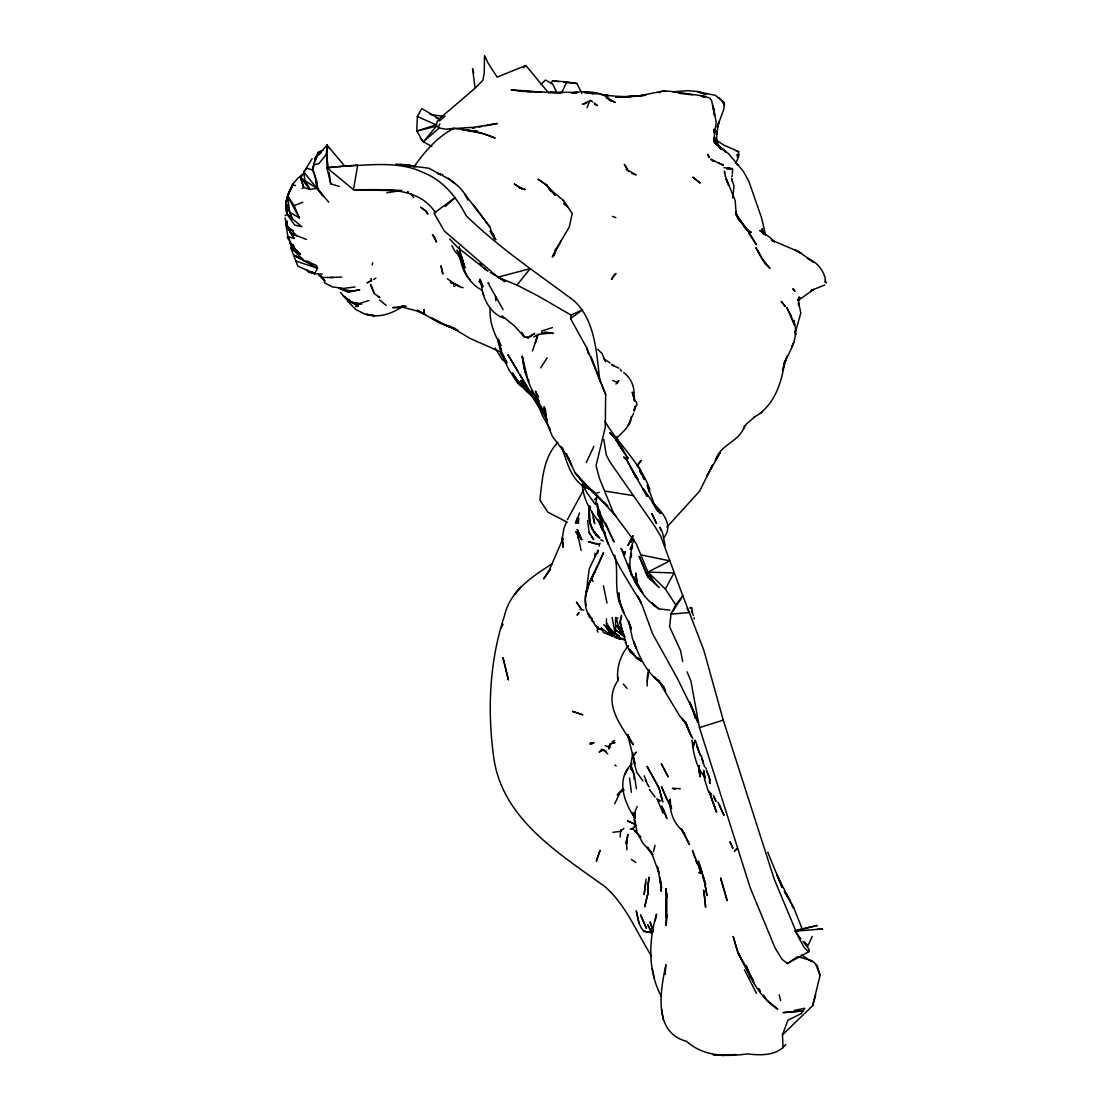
<?xml version="1.0" encoding="UTF-8"?>
<svg xmlns="http://www.w3.org/2000/svg" width="1111" height="1111" viewBox="0 0 1111 1111"><rect width="100%" height="100%" fill="white"/><g stroke="black" fill="none" stroke-linecap="round" stroke-linejoin="round"><path stroke-width="1.5" d="M285.777 201.466L287.055 214.242L292.318 218.798L289.679 212.257L287.555 195.953L293.457 183.815C288.068 193.008 283.319 203.438 287.055 214.242L301.831 226.755L294.707 225.089L287.055 214.242L287.069 204.799M287.082 201.646L287.096 198.494M598.274 515.74L598.274 512.671M339.286 186.384L330.745 183.884L326.953 167.733L327.065 145.11L314.746 158.79L318.51 152.013L323.287 150.027M576.873 523.017L576.901 518.42L576.317 523.073M591.038 356.687L605.662 394.599L605.273 427.332L596.065 465.606L599.246 477.869L613.647 513.365L636.172 543.557L647.949 572.096L654.393 582.567L659.101 587.511L647.921 577.012L639.283 556.472L647.921 577.012L654.393 582.567L645.241 572.346M647.255 681.099L648.88 669.836M586.927 592.08L587.705 583.928L587.802 588.497M737.579 158.012L737.593 154.221M724.414 173.108L724.483 171.177L725.414 176.218M548.709 93.157L525.892 65.466L497.117 77.131L487.882 62.716L484.521 55.55L484.257 72.979L482.827 80.367L475.522 87.852L439.22 118.849L421.805 108.559L417.361 116.488L416.722 131.14L423.402 141.777L431.873 146.541M287.138 221.047L286.874 226.102L293.998 238.393L287.957 236.601L287.207 237.393L295.04 249.267L300.512 253.891M634.02 779.047L634.27 774.77L630.798 765.354L632.812 752.675M630.479 557.944L631.381 549.181M630.604 555.917C627.757 569.568 633.673 583.011 642.894 592.871M578.428 523.406L578.789 518.101M665.225 974.43L665.892 964.681C660.614 990.179 652.518 1032.438 686.654 1041.382C703.555 1056.617 726.288 1056.797 747.467 1053.922C760.549 1055.436 776.895 1056.047 785.727 1044.465M588.761 516.087L589.552 506.449C587.552 516.671 589.802 527.531 596.51 535.599M623.007 631.742C619.507 627.048 619.841 620.618 621.48 615.244M713.831 132.515L714.095 129.154L713.804 131.931M328.3 167.442L326.328 154.29L327.065 145.11L344.66 165.997C370.394 165.303 398.571 160.817 422.638 172.261C442.914 180.051 456.482 197.008 466.134 215.645C497.145 246.045 533.363 270.626 568.207 296.401C595.385 314.357 596.357 352.215 599.871 381.226M620.132 837.027L620.771 829.723M617.994 680.904L618.327 677.391L617.327 681.404C602.801 704.013 621.216 726.177 633.312 744.717L627.784 735.26L634.825 763.604M626.521 843.902L627.812 834.528L626.521 843.902L626.298 840.86L626.951 849.915M587.719 588.872L588.386 584.067C584.622 595.51 582.622 609.606 591.982 619.021L589.58 617.341L588.094 613.216L591.982 619.021M649.282 492.27L649.643 488.84C640.242 462.94 618.91 444.622 604.898 421.416M738.482 153.193L738.662 151.651L723.719 145.069L715.651 139.597M631.173 556.889L631.562 553.625M632.159 548.723L632.562 545.459M646.074 879.148L644.13 894.563L645.699 882.509M589.788 506.394L589.108 511.532L589.733 507.019M570.526 318.579L571.082 315.08L582.511 309.872L570.526 318.579L586.65 347.701L605.662 394.599M667.239 914.603L666.128 925.519L665.836 888.661L666.933 896.299L665.836 888.661M798.267 300.65L798.698 298.012L798.573 305.469L798.601 302.761L800.823 312.996L795.795 330.828M631.312 416.542C630.756 426.138 622.091 432.332 616.049 438.845M320.718 275.486L324.718 280.791L324.384 282.749L332.522 286.916L344.188 288.554M353.77 188.037L357.686 165.095L326.953 167.733L353.479 189.689L400.807 190.578L369.713 190.231M597.635 553.431L598.19 550.153L589.261 568.79L587.316 583.4L587.705 588.372M585.58 596.135L586.15 593.205M732.718 197.772L734.01 186.079L731.732 178.968M655.226 920.783L656.587 914.145C648.505 941.017 647.852 970.917 661.198 996.234M815.655 995.234L812.669 1005.663L782.491 1034.841L783.074 1047.742M738.509 156.929L739.107 154.123M630.409 769.243L631.965 763.368M798.42 300.276L799.142 296.873L798.184 299.789M287.957 236.601L285.833 224.478L286.43 221.756M555.417 249.086L553.917 255.738L556.514 248.558L569.29 226.991L572.234 213.548L563.208 200.23L548.862 188.578L555.306 195.258M655.018 845.332L653.449 851.818M586.733 591.274L589.219 582.817L598.01 565.693M648.852 670.016L647.352 676.168L647.171 686.043M372.185 264.904L372.713 262.765M812.669 1005.663L820.071 975.402L817.265 965.667L812.169 960.751L798.545 956.877M321.135 152.832L315.816 156.957L312.524 169.983L315.343 177.232L317.607 187.981L322.884 195.855L303.817 172.011L312.135 158.692M634.27 411.251L635.089 406.265L634.77 408.779L635.575 407.82L633.756 410.015M630.798 765.354L630.992 764.701C615.841 780.241 624.354 802.739 634.881 818.154M315.816 156.957L312.788 168.664L315.343 177.232L316.843 188.342L328.759 202.174M782.575 370.338L784.269 363.839C781.477 384.281 773.089 407.029 753.952 417.222M552.014 563.874C532.252 576.512 509.991 591.066 504.533 615.633C489.298 661.378 487.215 710.693 493.839 758.216C502.672 819.238 559.152 853.567 605.009 886.703C626.423 905.507 636.7 932.56 651.504 956.113M744.537 425.638C740.579 441.595 719.9 444.108 715.359 460.593L720.067 452.788L706.693 476.411L712.554 465.12L699.666 491.09L666.947 527.086M782.561 370.519L787.282 355.881L783.922 363.686C789.99 350.84 799.212 337.286 794.184 322.468L794.476 324.523L794.018 320.343L794.087 324.745M621.549 616.994L620.285 621.271L621.313 628.937L622.952 631.909M588.622 508.241L589.33 505.922M535.363 342.757L538.002 334.467L550.153 333.064L541.418 332.592L553.292 333.397L544.807 332.022M599.037 546.154L600.037 543.098M313.621 166.719L312.524 169.983L306.997 168.233L303.817 172.011L304.803 179.76L309.941 189.453L316.843 188.342L300.22 177.538L303.72 187.426L309.941 189.453L300.734 177.899L303.247 173.747L297.762 178.274L292.193 184.87L287.555 195.953L299.262 217.909L289.679 212.257M315.788 160.178L318.51 152.013M532.461 351.007L538.002 334.467L533.78 337.036M702.985 875.426L702.583 876.593L703.527 878.857L702.985 875.426L705.652 884.703L698.5 861.011M597.607 628.868L597.065 630.451L598.121 632.145M731.816 176.871L732.371 175.274M782.491 1034.841L787.866 1020.287L801.323 1013.538L804.781 1008.288L794.184 1010.454M632.506 537.752L630.701 542.515L633.103 538.502M635.298 825.445L634.381 819.612L634.909 812.641L634.714 818.418L634.464 813.196L637.145 806.503M575.429 523.128L579.581 512.907M610.286 743.842L608.953 748.995L609.439 745.356L609.272 746.314L611.05 743.565L615.05 742.509L610.286 743.842L611.05 743.565M284.944 218.117L287.485 226.283L296.706 235.754L291.11 233.546L285.833 224.478L287.055 221.492M794.865 332.258L796.073 329.328L794.726 332.286M562.971 538.835L561.735 541.821L563.888 528.392L566.36 522.489M598.621 564.221L603.579 552.473L589.219 582.817L586.594 591.719L587.886 586.414L592.76 576.79M630.118 549.334L634.159 539.779M562.944 538.641L549.528 569.554L543.654 578.9L550.514 569.401M633.714 413.084L629.354 422.263M438.901 126.112L439.873 123.918M735.801 163.234L737.871 158.567M804.697 942.128L807.975 945.78L812.266 936.406M586.261 462.62L593.843 446.414M567.443 519.642L583.692 489.645M793.171 343.91L791.629 347.201L793.768 342.688M561.805 92.435L566.763 81.922L576.942 83.506L581.97 93.463M586.983 107.586L590.01 100.615L591.149 100.657M614.647 803.808L620.202 792.31L624.16 790.004M554.875 251.864L552.32 257.03L561.18 240.837M627.937 768.437L624.563 775.089M732.205 173.802L732.718 169.33L726.844 168.969M663.586 537.849C674.058 526.1 662.753 512.046 653.601 503.797L655.018 506.241L647.227 485.035L648.852 490.743M500.811 628.687L503.089 624.313M603.828 439.456L606.217 454.732L609.661 461.537L654.754 526.239L660.698 536.196L682.848 595.815L675.78 604.953L670.975 614.175L669.614 626.812L680.585 650.699L682.696 661.517M632.992 535.933L627.979 545.39L632.937 535.752M665.392 589.052L674.002 572.929L647.949 572.096L665.392 589.052L675.78 604.953M586.164 605.481C583.4 593.455 588.594 582.178 594.954 572.318M615.938 384.031L618.716 380.601L617.105 383.198M306.789 269.848L308.83 272.348L314.524 273.695L317.552 268.251L316.593 265.571L306.192 260.807M743.509 428.846L746.189 424.208L754.397 417.139M826.084 282.777L825.042 279.791M540.668 367.838L547.168 357.867M531.475 335.425L527.711 338.022L534.766 333.411L528.142 337.369L524.6 337.272L514.421 325.842L502.047 315.857M635.617 825.626L633.464 827.834L635.617 825.626L635.409 822.751M550.723 83.575L552.528 80.867L566.763 81.922M634.228 754.98L636.145 752.133L633.187 755.744L634.034 762.479L636.825 772.464L642.95 780.894M637.311 466.023L641.116 460.385L637.353 465.176M557.861 442.247C542.96 458.176 542.376 479.646 539.863 499.964L547.876 512.199L567.346 522.267M690.278 608.134L690.834 607.328M413.681 167.303C424.333 152.013 436.998 137.056 453.788 128.376C467.773 129.806 482.146 132.306 495.131 138.042L482.118 133.306L463.981 129.876L477.411 131.306L462.37 129.904M798.559 300.095L800.267 297.79L798.434 300.095M628.479 645.672C620.563 654.865 616.716 667.044 617.688 679.113M326.328 154.29L318.899 163.623L315.024 164.484M618.716 380.601L617.216 382.476L612.647 380.379M496.936 276.25L505.297 281.708L497.853 277.181L516.99 285.083L530.183 268.654L497.853 277.181L444.386 231.032L433.998 213.145L455.204 197.619L445.261 206.493M633.645 410.209L637.006 404.446L636.284 402.029L633.798 399.488L635.298 401.238L632.228 392.1L633.825 397.807C635.103 388.003 631.673 378.532 623.702 372.574M622.868 788.741L617.23 795.018L620.202 792.31M798.628 300.137L813.724 289.457L811.016 290.499L824.848 284.971M540.988 84.394L545.404 80.048L552.584 83.908L556.889 92.56M523.517 67.785L525.892 65.466M623.896 828.459L621.979 829.917M588.983 101.573L590.219 100.434M453.788 128.376L445.497 129.195L439.248 127.932L423.402 141.777L436.484 126.085L436.831 122.182L439.22 118.849L436.095 117.78M594.371 499.686L596.843 497.534L595.44 504.561L586.997 492.798L582.608 484.41M439.276 121.085L445.094 116.058M285.083 215.77L287.055 214.242M302.095 188.564L303.72 187.426L300.734 177.899M760.118 413.625L761.993 412.334M687.084 671.877L690.848 680.765L699.472 727.663L750.231 887.828L775.006 947.78L782.075 959.335L787.352 963.515L797.434 956.765M373.74 279.43L375.921 278.028M592.344 743.565L594.024 742.551L589.788 743.981L592.344 743.565L590.524 742.579M588.469 101.337L582.525 104.309L586.594 103.24M400.613 306.872L401.751 306.303M787.352 963.515L809.308 951.419L808.961 949.072L802.934 941.406M612.23 741.69L614.577 740.412M647.949 572.096L669.808 560.861L640.63 554.792M738.135 155.832L737.426 156.123L737.01 154.665M292.318 218.798L285.763 202.577L290.29 189.328L287.555 195.953L294.179 205.604L302.748 202.202M659.379 92.56L660.864 92.046L658.392 92.657M599.218 492.27L594.732 493.701L575.387 473.217L565.513 453.663L552.403 436.429L547.931 425.527L544.154 406.695L545.904 411.542M541.529 331.05L552.389 327.62M699.472 727.663L723.247 720.109L703.791 650.102L682.848 595.815L670.975 614.175L689.542 612.467L687.056 608.259M355.603 306.705L358.422 306.108L346.799 299.012L351.382 302.359L358.45 303.775L368.81 300.553M398.877 307.928L404.46 306.233L398.474 307.803L392.669 307.594L406.251 306.122M616.591 618.494L618.16 618.119M795.282 930.407L817.279 925.463L794.893 931.199L822.543 928.935L817.446 929.31M352.062 291.221L348.201 292.04L339.244 288.568L352.062 291.221L359.756 289.749L348.201 292.04L341.327 288.318M615.827 217.631L612.508 216.395M478.494 127.196L481.66 126.571M484.813 125.946L497.436 123.46L473.703 127.279L449.774 128.848M612.897 832.32L621.368 831.236M472.314 128.223L475.411 127.709M343.299 166.219L344.66 165.997L326.953 167.733M386.753 192.8L401.807 190.453M579.539 92.005L571.679 93.102L577.401 92.352L558.583 92.296M344.841 288.207L355.062 286.971M672.988 91.852L687.653 90.685L698.097 91.56L706.068 94.435L697.93 91.88M722.914 1055.45L726.025 1055.242L713.262 1054.742L722.914 1055.45L735.871 1054.506M795.295 930.921L798.712 930.671M809.308 951.419L808.128 951.502L804.017 947.239L798.42 937.156L774.103 878.815L723.247 720.109M329.898 277.486L341.702 277.097M582.317 91.755C592.788 91.741 604.44 92.824 611.772 101.268L606.259 97.587L615.3 102.406L609.009 99.823M550.334 92.477L560.416 92.727M548.473 92.435L555.569 92.421M322.648 277.444L333.161 277.486M353.479 189.689C381.559 190.217 417.708 185.231 435.595 212.895M690.167 607.786L691.834 607.828L692.514 613.161M630.354 97.171L615.633 97.046L622.257 97.226M408.195 165.108L406.584 165.053L416.292 166.581L408.195 165.108L410.681 165.539M531.308 91.713L526.267 91.519L562.013 92.782M534.655 91.852L541.363 92.13L511.129 89.741L515.948 90.644M288.971 237.948L290.804 245.087L300.456 254.461L290.568 247.378L297.817 266.084L314.524 273.695L322.246 274.042M528.142 337.369L524.6 337.272L521.392 332.411L523.573 336.105L522.309 333.064M723.955 167.747L725.691 167.83M593.093 93.63L597.76 93.866M680.307 788.699L672.391 788.296L675.03 789.407M358.45 303.775L361.867 304.025M573.47 92.519L576.526 92.741M678.613 93.255L692.667 94.879M396.044 164.039L428.929 168.233L441.192 174.996L437.22 173.205L442.692 174.621M400.057 164.359L407.959 164.997M546.64 332.8L553.292 333.397M517.559 90.949L524.281 91.602M563.735 82.2L576.942 83.506M726.913 167.747L729.913 168.067M643.741 931.254L652.046 932.698L643.741 931.254L641.2 927.852L638.936 922.908L636.311 911.02L638.936 922.908M639.492 586.997L633.52 576.706C638.45 589.747 647.088 601.232 658.837 608.856L669.933 610.161M552.528 80.867L558.93 81.631M617.424 636.909L620.132 639.075L612.536 635.895L606.634 628.257L606.606 623.382L609.814 631.978L615.355 637.27L624.229 639.742M430.221 114.475L441.831 116.113M736.329 151.304L738.662 151.651M604.856 491.076L633.187 495.589M599.301 94.116L608.522 95.629L603.245 94.824C617.341 96.921 631.687 97.185 645.797 95.199L627.437 96.629L638.714 95.963L663.711 90.894L666.017 91.394L662.614 91.227L669.641 91.241L704.596 96.143L709.818 98.254L711.623 100.448L714.526 115.488L713.095 105.489M360.27 303.747L350.757 302.067L348.298 299.678M698.125 91.852L715.276 95.31L723.594 101.823L724.414 103.504L723.733 109.447L717.248 127.043L718.845 122.154L716.609 134.625L716.539 131.001L716.873 143.166L716.012 139.819M579.97 609.397L583.872 610.133M292.193 184.87L295.443 185.495M612.105 365.102L618.869 368.144M625.174 640.061C617.508 637.047 610.828 630.465 606.606 623.382L615.355 637.27L620.132 639.075M597.149 544.348L588.511 541.793L599.176 544.196M729.344 167.983L730.816 168.428M458.899 286.457L463.12 287.735M407.543 191.62L408.404 191.884M454.996 328.689L439.984 323.218L417.25 310.219L425.749 314.732L416.431 310.844L400.696 306.636L402.904 306.303C392.252 313.538 378.879 318.482 366.075 314.274L374.615 315.691L365.033 314.163L355.659 309.441L347.312 300.845M626.618 168.372L627.423 168.636M455.135 328.703L450.705 327.259L457.885 330.564M295.526 260.946L317.552 268.251L294.304 255.377L303.22 259.46M457.982 285.541L450.344 282.333L459.996 286.541M748.8 231.463L751.355 232.38L746.939 229.644L748.425 230.644L743.898 226.2L746.328 228.741M631.826 173.385L636.117 174.955L626.173 169.164L628.784 171.469M445.733 325.148L450.399 326.87M701.513 873.413L698.888 872.427L702.083 873.704M445.705 325.259L457.871 330.286M291.11 233.546L306.428 239.434M605.217 745.648L610.05 747.522M604.106 750.536L606.273 751.425L601.232 749.342L604.106 750.536L602.912 749.314L607.773 753.911M489.048 283.249L487.951 282.805L503.116 309.622M500.992 352.104L470.009 338.411L448.566 325.579L457.704 330.314M594.01 622.035L591.496 619.827L597.385 628.062L601.412 629.756M600.648 539.863L603.301 541.001M504.797 318.426C489.215 313.649 481.966 296.929 481.049 281.75L482.841 286.569M588.788 488.923C571.707 482.452 567.346 463.037 561.944 447.594M417.361 116.488L436.026 124.779L416.722 131.14L436.484 126.085L439.248 127.932M442.678 175.677C452.955 180.857 463.745 188.87 467.8 200.119M619.619 635.603L615.091 633.492L612.119 617.48M442.928 323.912L444.358 324.606L431.262 317.885L449.788 327.217M717.887 162.539L723.455 165.275L710.665 159.206L714.595 161.414L712.845 160.651L713.512 161.248M610.106 362.936L604.134 359.034M516.99 285.083L538.224 296.054L571.082 315.08M358.422 306.108L350.757 302.067L348.951 299.428M293.443 230.699L288.693 228.116L287.485 226.283M294.304 255.377L304.372 260.904L290.568 247.378M490.312 272.598L495.617 275.528M797.892 251.197L813.349 261.96L807.641 258.46C817.002 262.057 823.737 270.154 825.57 279.972M798.684 251.641L771.284 240.032L774.548 241.809L772.159 239.879L773.7 241.393L769.909 237.365L759.785 230.477L763.854 233.588L762.646 231.394L764.076 234.407M453.496 285.708L454.83 286.485M658.545 799.92L660.351 800.989M611.592 364.352L614.077 365.838M595.954 626.007L598.662 627.632M637.881 657.768L641.589 661.406L636.561 658.309L629.215 649.282L634.173 654.129M824.681 281.68L826.181 282.625M482.41 290.443C470.05 284.208 461.898 271.028 462.315 257.127M594.566 103.865L597.315 105.601L594.079 102.99M607.578 632.742L612.536 635.895M447.4 278.833L457.44 285.638M631.367 859.442L635.895 862.511M801.642 954.891L811.558 961.654M524.336 387.864L517.643 383.295L509.199 370.102M597.385 628.062L599.426 629.465M424.735 210.132L420.5 207.174L426.305 211.354L427.832 214.215L425.832 210.979M525.072 388.794L520.101 384.878L525.628 388.725M625.118 636.77L615.508 629.868L615.633 617.494M378.073 296.401L379.781 297.637L374.282 293.512L370.546 284.499L374.282 293.512M601.273 628.132L611.98 636.006L603.537 632.534L601.273 628.132L602.995 629.895M589.802 488.84L585.15 485.354L607.648 505.991M591.219 100.837L592.566 101.865M624.507 636.867L615.508 629.868L615.091 633.492L619.771 639.144M520.101 384.878L525.35 389.017M506.241 362.728L502.186 359.492L495.131 348.104M603.759 624.674L613.383 633.673M532.308 396.377C524.211 390.003 517.587 381.726 512.296 372.907L519.365 383.087L527.211 391.489L514.504 377.073L523.42 387.475M487.993 271.278L457.718 247.489L449.747 238.99M633.784 829.57L640.741 837.055M594.441 492.728L584.511 484.59L575.331 472.939L581.525 480.702L594.441 492.728L615.952 516.115M500.311 353.27L502.561 355.131M635.061 831.583L640.575 836.93M379.601 299.942L386.059 305.331M641.589 661.406L630.229 651.935L625.187 642.311M448.33 178.177L454.843 183.621M597.69 349.271L602.079 353.617L605.481 361.7M312.052 271.598L314.524 273.695M658.379 511.504L660.642 513.435L643.186 488.562L647.185 496.52L633.103 471.717L635.673 477.619M713.262 106.6L716.192 122.363L713.72 139.805L713.859 137.736L715.817 143.847L714.317 142.041L717.178 144.902L713.595 140.514M658.837 608.856L651.921 602.926L654.337 605.842M731.593 168.372L732.552 169.219M470.147 279.625C461.62 272.209 461.357 259.918 457.065 250.1L459.315 254.405M614.911 764.91L616.174 766.034M348.049 299.317L351.382 302.359M532.711 396.141L530.364 393.933L522.906 381.17L529.03 392.252L539.793 408.098L519.99 374.713M607.745 506.019L591.566 489.895M682.626 830.514L681.46 829.403L683.779 833.472L681.571 828.987M623.368 633.964L616.119 625.437L624.201 634.909M318.649 274.959L324.718 280.791M630.534 765.576L634.27 774.77L636.409 788.754M626.798 460.079L623.618 456.968L626.548 459.843M343.146 295.804L346.785 299.359L345.077 296.595M685.945 723.053L679.571 715.803L658.156 680.251L662.059 684.751L654.379 677.113L659.67 681.89C646.366 672.474 639.311 656.615 633.798 641.741L636.284 648.463L632.451 638.533L628.701 621.396L631.451 629.048C626.993 617.105 618.285 606.259 618.896 592.885L619.73 603.204L623.799 612.828L619.466 600.593L619.73 603.204C614.064 587.747 618.827 570.873 614.675 555.139M726.122 152.388L720.081 147.194L728.663 153.762L737.954 164.789L736.065 162.637M483.771 267.557L485.854 269.695M726.247 152.471L716.401 143.125L713.47 138.389M681.71 829.889C673.002 822.307 669.239 810.363 670.266 799.031L670.461 803.781M622.368 631.465L618.271 626.201L619.799 630.701L624.243 635.311M479.91 263.46L481.799 265.487M340.438 292.512L346.785 299.359M686.098 723.094L681.862 718.386L687.459 726.108L685.251 722.483L690.181 734.315M420.125 138.097L422.527 140.778M736.01 162.567L743.467 171.538L748.939 181.496L761.618 218.048L765.687 235.435M555.194 195.119L546.793 184.912L538.085 179.177L547.14 185.801L546.39 184.995L551.014 191.134M605.217 532.877L602.12 529.336L598.371 520.24L602.12 529.336L605.037 533.433M576.942 532.419L581.733 539.585L577.276 529.558L581.733 539.585L575.831 531.808L577.97 535.183L581.095 550.459M434.026 236.476L432.401 234.574L436.526 242.101L434.845 237.435M289.54 242.795L295.04 249.267L293.29 244.42M623.299 684.043L627.021 688.403M460.773 258.085L454.593 250.753L451.844 245.6M494.451 237.351L493.006 233.824L494.478 238.657L489.701 226.741L464.912 194.258M792.24 906.493L794.171 908.812L802.573 930.018M635.089 582.136L639.117 586.997M597.899 520.351L602.704 526.572M795.893 932.476L800.92 938.851M748.606 232.796L756.397 244.795L749.508 233.157L737.496 216.951L746.661 230.074M749.508 233.157L736.315 214.395L738.634 219.7L735.871 212.243L736.176 213.312L735.149 200.577L725.302 176.093M563.208 200.23L567.804 207.285M489.701 226.741L473.161 204.452M649.393 789.407L655.087 797.087M737.496 216.951L745.662 228.033M593.607 539.64L589.136 532.516L587.65 520.504M410.737 193.536L413.584 197.466M714.095 141.708L715.109 143.111M629.576 465.676L637.978 479.508L630.881 467.675M639.825 587.844L641.575 590.288M763.215 994.859L767.048 1000.219L777.756 1009.121C757.091 996.345 748.717 972.778 737.954 952.308L749.342 974.111M704.485 776.825C695.944 766.423 693.375 753.05 692 740.065M482.924 286.485L479.16 281.152L482.257 285.596M598.718 521.517C589.955 510.713 583.108 498.297 582.22 484.257M580.511 607.911L576.47 602.162L581.539 609.453M647.56 784.477L649.213 786.852M635.242 830.57L637.131 833.264M545.904 414.014L542.501 408.904L546.32 414.861M539.293 401.363C529.391 388.406 523.975 372.491 522.281 356.353L527.183 377.004M758.813 989.068L760.535 991.609L758.702 988.679M534.71 397.877L540.279 409.098L507.908 354.687L518.254 371.935M601.593 528.35L605.342 533.891M620.313 369.394L621.507 371.171M616.48 440.234L623.049 450.163L613.272 435.859L615.536 438.817L609.814 432.721L616.994 440.525L628.257 458.593L620.702 447.941M589.136 532.516L593.58 539.196M596.301 535.238L592.482 529.461L589.594 521.226L590.538 525.309L594.288 532.363M627.201 168.775L624.354 164.386L626.257 167.636M790.254 900.743L784.297 891.258L794.171 908.812L776.728 874.579L782.283 887.55L767.757 852.304M699.263 866.163L695.542 860.108L697.986 864.219L692.5 850.47L694.806 857.873M749.522 974.083L738.621 954.321L733.163 936.448L737.287 951.155M629.159 463.856L625.201 457.496L631.645 468.564M550.459 429.707L542.21 415.222L539.224 407.154L540.279 409.098M658.365 799.462L659.49 801.309M665.781 691.348L663.378 685.64M640.88 470.745L637.311 464.773M542.501 408.904L544.932 412.945M546.168 418L534.683 397.766M327.065 145.11L328.787 148.013M547.334 420.083L533.322 396.474L531.377 390.78L533.947 396.321M544.334 412.014L539.168 403.237L535.433 391.044L538.599 397.03M751.064 977.041L753.633 981.444L737.982 952.627M285.833 224.478L293.998 238.393M623.66 552.82L621.063 548.334L631.77 575.595L628.118 564.194L631.77 575.595M509.06 369.991L501.658 354.59L497.589 339.619M602.995 526.128L598.426 514.712L596.968 504.769M697.25 863.789L700.485 869.482M616.272 440.123L619.966 446.636M760.66 256.169L765.34 263.946L770.062 268.445L762.035 258.641L755.897 247.614L760.66 256.169L757.938 251.183M638.908 836.041L642.783 843.041L650.657 852.04L647.546 847.151L652.629 855.887L659.142 873.315L657.323 866.358L661.559 887.897L660.003 877.246L661.295 891.341L660.378 881.176M642.963 476.827L644.491 479.605L639.742 470.981L641.436 474.078M681.126 828.764L689.375 844.527L683.793 832.25M714.429 140.916L717.15 144.388L714.012 139.042M670.586 805.906L667.683 800.531L671.252 807.989M704.61 766.882L701.735 758.008L703.305 762.424M539.224 407.154L541.585 411.639M690.834 734.677L692.792 738.44M703.11 772.909L704.985 778.172L703.638 770.451L704.985 778.172M527.711 378.518L529.183 381.379M714.845 808.53L716.706 812.155L708.874 791.504L711.137 794.087L708.276 790.963L704.624 779.658L703.86 773.589M744.384 969.75L756.438 993.276M604.995 534.072C612.744 559 628.118 580.72 641.255 603.065L637.714 596.024L641.783 604.259L652.643 633.867L677.293 678.252L693.07 710.401L697.333 721.358M705.638 767.715L706.249 768.937M754.48 984.443L746.217 965.709L750.244 977.569M651.81 932.865L647.713 924.671L651.407 932.143M564.096 452.524L564.805 453.955L562.347 447.622M627.646 461.732L628.937 464.37M561.166 446.511L564.805 453.955M691.75 737.273L686.098 723.844L690.181 733.427M465.259 267.89L461.565 259.155L459.204 246.489M618.271 626.201L619.577 628.937M644.269 775.909L647.56 784.616M640.616 915.131L646.421 928.282L640.616 915.131L641.672 917.394M701.652 756.397L701.263 755.549L701.694 757.591M503.214 356.228L506.977 362.922L501.117 350.923L498.381 340.16M481.299 282.083L479.924 279.125L482.854 286.735M464.106 264.807L461.565 259.155L459.607 248.739M291.263 243.601L294.04 249.864M566.485 453.649L571.721 465.467L568.707 457.996M497.936 338.813L500.908 345.604C494.076 334.3 489.229 321.551 490.118 308.122M482.452 292.429L483.743 295.373M627.784 735.26L630.826 742.217L627.826 734.538M694.708 713.762L690.875 704.818L693.653 711.901M713.776 796.351L715.956 801.42L713.331 795.295M697.625 747.606L695.68 741.134M602.606 523.656L599.301 515.587L598.107 507.685M656.851 798.545L663.1 813.21M605.578 523.114L613.98 541.946L598.079 509.463M294.179 205.604L299.262 217.909M634.77 818.002L632.548 812.585L634.923 818.349M710.415 780.38L706.443 770.312L709.04 776.603L710.096 783.602L709.304 781.436M719.456 805.322L723.997 815.349L717.956 802.114M815.807 964.542L820.071 975.402M671.516 807.947L668.614 800.378L671.544 808.572M728.594 185.537L726.15 179.093L727.649 183.259M691.597 610.883L693.32 615.508M700.055 754.522L696.68 745.384L700.374 755.647M695.361 715.262L698.139 722.858M616.48 436.623L618.813 443.067M624.34 637.631L626.271 642.991M698.833 867.594L700.541 872.316M690.237 703.332L695.625 718.275L694.153 713.498M710.707 795.726L714.637 806.975L713.29 802.725M599.801 515.351L602.62 523.406M716.72 140.528L717.789 143.625L715.817 137.542M645.435 779.436L646.199 781.713M689.848 702.11L691.722 708.054M608.259 544.446L604.328 534.252L599.148 510.116M699.736 865.011L702.513 873.94M709.818 792.726L712.262 800.725M463.773 264.001L462.287 259.071L464.023 265.14M763.201 232.268L762.132 228.672L762.938 233.99M620.188 622.618L622.493 630.368M586.65 347.701L588.552 354.256M616.008 617.549L619.799 630.701M473.73 72.868L472.564 68.604L474.966 87.297M779.158 994.873L780.658 1000.539M593.205 517.962L594.704 523.628L592.177 512.018M660.726 530.183L659.948 527.197L662.559 532.738L665.156 545.945M499.089 342.924L501.38 351.923L498.742 339.688M597.232 503.297L598.454 508.255M592.01 577.776L592.857 581.456M631.076 766.118L632.173 770.909M637.006 831.181L634.381 819.612L635.242 824.751M599.162 510.018L601.94 522.559L599.135 509.852M633.187 755.744L634.936 763.646M603.426 585.719L607.023 603.065M290.179 242.017L290.804 245.087M652.324 968.584L654.198 978.027M698.638 765.91L699.93 776.603L699.097 765.979M522.281 356.353L525.184 372.602M731.58 178.593L732.01 180.968M666.6 893.869L667.239 897.744M661.573 1009.038L663.309 1019.717M634.464 813.196L634.95 816.46M329.023 172.386L330.745 183.884M702.43 759.382L702.971 763.104M629.506 778.061L631.409 792.296M316.718 180.815L317.607 187.981M699.93 776.603L698.93 765.923L699.194 768.993M495.464 296.054L495.853 300.859M670.294 802.406L670.655 808.516M589.774 520.865L589.274 511.366L589.649 521.545M732.732 196.397L732.774 197.605M606.439 618.855L606.634 628.257M594.927 553.32L594.982 556.555M577.97 535.183L578.026 538.335M694.139 617.702L694.153 618.98M666.544 898.952L666.531 917.589L666.544 898.952M624.313 554.611L624.271 555.556L625.174 551.598L624.313 554.611M649.032 877.454L647.769 888.592L648.282 894.299L647.796 886.814L649.032 877.454M423.888 309.511L424.18 312.983L423.888 309.511M647.296 895.716L644.741 906.854L647.56 895.035L647.296 895.716M693.542 745.12L693.111 746.814L695.125 740.051L693.542 745.12M600.009 850.401L596.44 860.928L600.009 850.401M577.47 614.411L577.137 615.119L579.067 612.453L577.47 614.411M630.534 421.222L628.284 425.277L630.534 421.222M602.037 750.217L599.093 752.119L601.968 750.356M613.786 275.375L611.411 279.486L615.994 273.403L613.786 275.375M735.163 850.221L734.288 851.373L737.329 848.471L735.163 850.221M517.532 590.885L514.81 593.968L521.309 586.691L517.532 590.885M371.338 280.597L367.061 282.888L371.38 280.583L371.31 278.708L371.38 280.583M632.117 828.625L630.395 828.862L633.131 828.556L632.117 828.625M786.949 1012.274L782.991 1012.649L802.934 1010.927L786.949 1012.274M586.83 92.532L584.497 92.505L593.191 93.685L586.83 92.532M703.444 96.671L701.208 96.268L705.124 97.074L703.444 96.671M524.975 189.537L518.74 187.412L524.975 189.537M582.636 714.748L572.651 711.429L582.636 714.748M633.909 823.82L627.798 820.946L633.909 823.82M521.726 188.634L514.393 184.093L521.726 188.634M599.634 537.821L597.76 536.905L594.149 531.35L599.634 537.821M799.948 252.558L795.365 250.211L801.17 253.239L799.948 252.558M719.886 98.601L719.053 98.018L720.72 99.796L719.886 98.601M693.903 178.024L692.722 177.149L700.138 183.037L693.903 178.024M717.373 144.847L716.081 143.888L721.386 149.471L717.373 144.847M565.999 205.188L563.763 203.452L567.513 206.896L565.999 205.188M723.511 102.615L722.136 101.49L724.511 105.212L723.511 102.615M740.801 221.908L735.774 214.076L740.801 221.908M709.096 157.498L707.971 154.443L709.096 157.498M781.366 301.498L785.352 306.511L781.366 301.498M794.407 290.638L792.851 288.763L794.99 291.429L794.407 290.638M657.934 511.282L652.351 502.214L657.934 511.282M493.964 236.921L490.118 231.157L495.881 239.823L493.964 236.921M523.573 385.142L520.753 380.573L525.114 388.017L523.573 385.142M668.169 776.728L661.351 763.854L668.169 776.728M659.059 788.143L647.13 766.423L659.059 788.143L662.656 801.684L659.059 788.143M664.045 810.433L661.614 805.975L666.906 818.654L664.045 810.433M656.518 523.489L651.921 513.754L656.518 523.489M652.699 854.901L651.088 851.845L652.699 854.901M790.921 315.455L786.782 307.539L794.018 323.912L790.921 315.455M667.142 799.712L661.545 786.755L667.142 799.712M732.76 848.11L730.066 841.985L732.76 848.11M442.775 273.806L441.053 266.015L442.775 273.806M651.171 925.032L650.102 921.949L653.254 931.879L651.171 925.032M727.149 900.493L720.65 878.245L727.149 900.493M508.352 679.71L503.033 657.906L508.352 679.71M563.208 547.112L562.138 538.21L563.208 547.112M637.395 585.303L635.811 573.248L637.395 585.303M706.957 895.438L704.221 880.009L706.957 895.438M795.67 334.619L795.17 331.564L795.67 334.619M704.666 896.883L703.596 890.078L705.624 907.284L704.666 896.883"/></g></svg>
